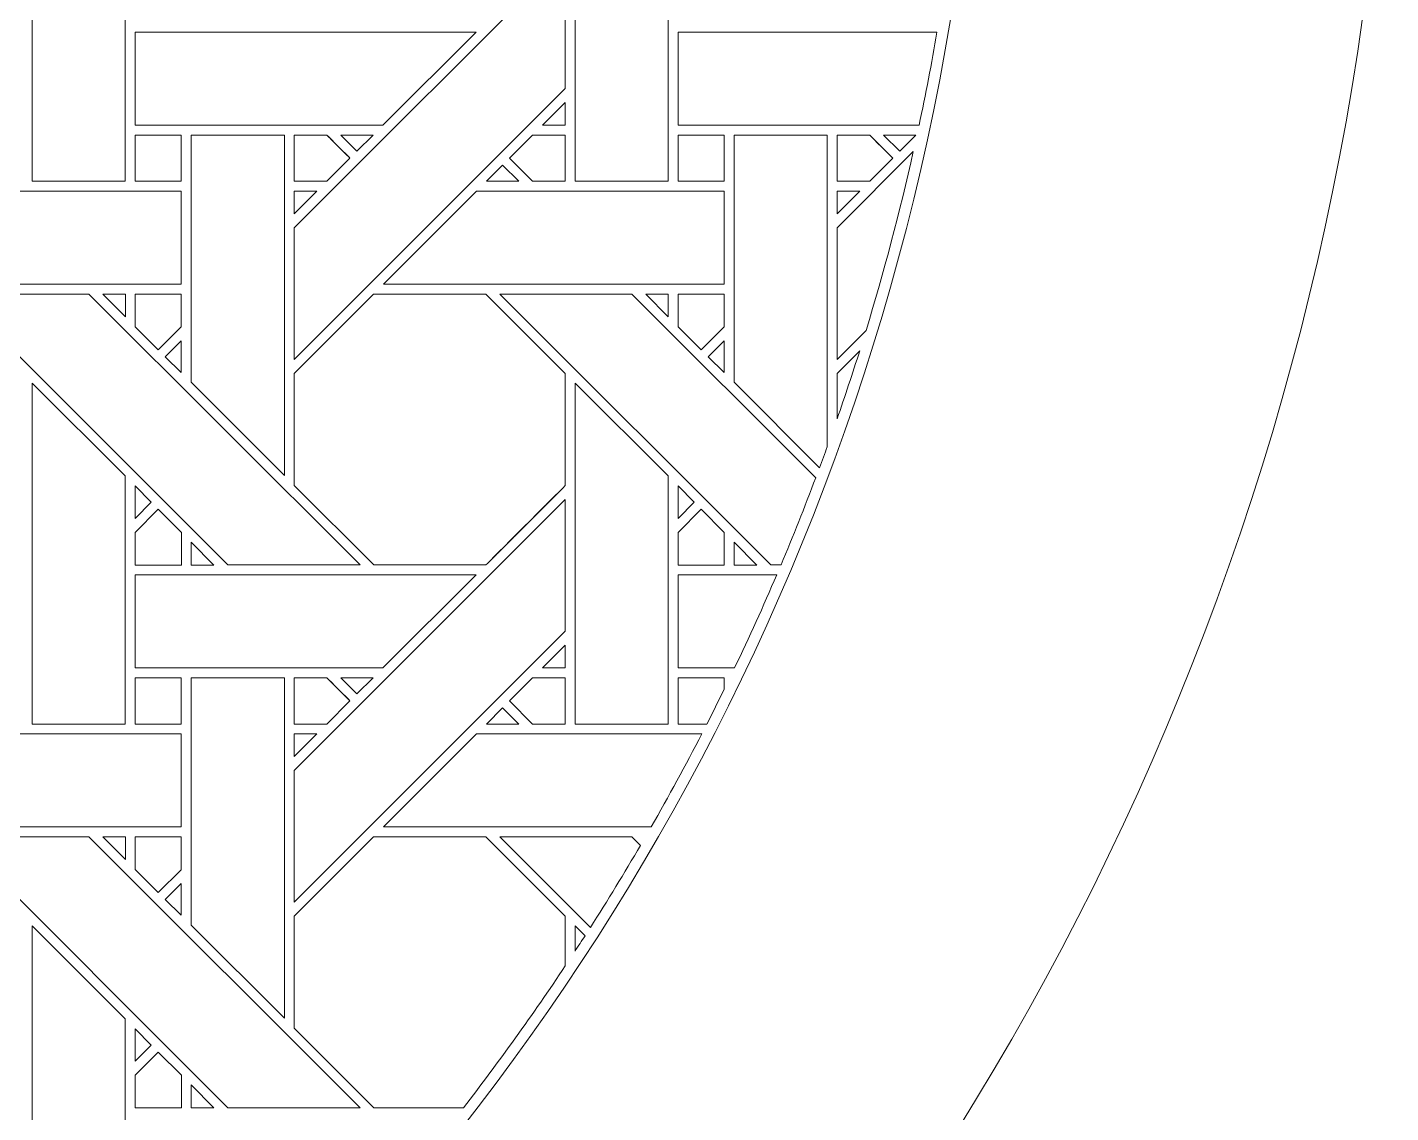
# Model space of a CAD drawing. Header units: inches. Extents: x 7.4 to 17.4, y 4.1 to 14.1.
# Drawn here: x 15 to 17.383, y 6.477 to 8.375 of the extents above; entities that cross this region are included whole.
import ezdxf

# ---------------------------------------------------------------- set-up
doc = ezdxf.new("R2010")
doc.units = ezdxf.units.IN
doc.header["$MEASUREMENT"] = 0
doc.layers.add('Design', color=7, linetype='Continuous', lineweight=0)

msp = doc.modelspace()

# ---------------------------------------------------------------- linework, layer by layer
at = {"layer": 'Design'}
for points, knots in [([(12.3829, 14.0948), (9.6214, 14.0948), (7.3829, 11.8562), (7.3829, 9.0948), (7.3829, 6.3333), (9.6214, 4.0948), (12.3829, 4.0948), (15.1443, 4.0948), (17.3829, 6.3333), (17.3829, 9.0948), (17.3829, 11.8562), (15.1443, 14.0948), (12.3829, 14.0948)], [0, 0, 0, 0, 1, 1, 1, 2, 2, 2, 3, 3, 3, 4, 4, 4, 4]), ([(12.3829, 13.3833), (10.0144, 13.3833), (8.0943, 11.4632), (8.0943, 9.0948), (8.0943, 6.7263), (10.0144, 4.8063), (12.3829, 4.8063), (14.7513, 4.8063), (16.6714, 6.7263), (16.6714, 9.0948), (16.6714, 11.4632), (14.7513, 13.3833), (12.3829, 13.3833)], [0, 0, 0, 0, 1, 1, 1, 2, 2, 2, 3, 3, 3, 4, 4, 4, 4]), ([(15.0087, 8.1057), (15.0087, 8.1057), (15.0087, 8.7015), (15.0087, 8.7015), (15.0087, 8.7015), (15.1714, 8.5394), (15.1714, 8.5394), (15.1714, 8.5394), (15.1714, 8.1057), (15.1714, 8.1057), (15.1714, 8.1057), (15.0087, 8.1057), (15.0087, 8.1057)], [0, 0, 0, 0, 1, 1, 1, 2, 2, 2, 3, 3, 3, 4, 4, 4, 4]), ([(15.9574, 8.1057), (15.9574, 8.1057), (15.9574, 8.7015), (15.9574, 8.7015), (15.9574, 8.7015), (16.1201, 8.5394), (16.1201, 8.5394), (16.1201, 8.5394), (16.1201, 8.1057), (16.1201, 8.1057), (16.1201, 8.1057), (15.9574, 8.1057), (15.9574, 8.1057)], [0, 0, 0, 0, 1, 1, 1, 2, 2, 2, 3, 3, 3, 4, 4, 4, 4]), ([(15.4666, 7.7943), (15.4666, 7.7943), (15.4666, 8.0244), (15.4666, 8.0244), (15.4666, 8.0244), (15.9403, 8.498), (15.9403, 8.498), (15.9403, 8.498), (15.9403, 8.2679), (15.9403, 8.2679), (15.9403, 8.2679), (15.4666, 7.7943), (15.4666, 7.7943)], [0, 0, 0, 0, 1, 1, 1, 2, 2, 2, 3, 3, 3, 4, 4, 4, 4]), ([(15.6217, 8.2037), (15.6217, 8.2037), (15.1887, 8.2037), (15.1887, 8.2037), (15.1887, 8.2037), (15.1887, 8.3664), (15.1887, 8.3664), (15.1887, 8.3664), (15.7844, 8.3664), (15.7844, 8.3664), (15.7844, 8.3664), (15.6217, 8.2037), (15.6217, 8.2037)], [0, 0, 0, 0, 1, 1, 1, 2, 2, 2, 3, 3, 3, 4, 4, 4, 4]), ([(16.1375, 8.2037), (16.1375, 8.2037), (16.1375, 8.3664), (16.1375, 8.3664), (16.1375, 8.3664), (16.5899, 8.3664), (16.5899, 8.3664), (16.5805, 8.3118), (16.57, 8.2576), (16.5586, 8.2037), (16.5586, 8.2037), (16.1375, 8.2037), (16.1375, 8.2037)], [0, 0, 0, 0, 1, 1, 1, 2, 2, 2, 3, 3, 3, 4, 4, 4, 4]), ([(15.9403, 8.2435), (15.9403, 8.2435), (15.9403, 8.2038), (15.9403, 8.2038), (15.9403, 8.2038), (15.9005, 8.2038), (15.9005, 8.2038), (15.9005, 8.2038), (15.9403, 8.2435), (15.9403, 8.2435)], [0, 0, 0, 0, 1, 1, 1, 2, 2, 2, 3, 3, 3, 3]), ([(15.1887, 8.1865), (15.1887, 8.1865), (15.269, 8.1865), (15.269, 8.1865), (15.269, 8.1865), (15.269, 8.1057), (15.269, 8.1057), (15.269, 8.1057), (15.1887, 8.1057), (15.1887, 8.1057), (15.1887, 8.1057), (15.1887, 8.1865), (15.1887, 8.1865)], [0, 0, 0, 0, 1, 1, 1, 2, 2, 2, 3, 3, 3, 4, 4, 4, 4]), ([(15.1887, 8.1057), (15.1887, 8.1057), (15.1887, 8.1865), (15.1887, 8.1865), (15.1887, 8.1865), (15.269, 8.1865), (15.269, 8.1865), (15.269, 8.1865), (15.269, 8.1057), (15.269, 8.1057), (15.269, 8.1057), (15.1887, 8.1057), (15.1887, 8.1057)], [0, 0, 0, 0, 1, 1, 1, 2, 2, 2, 3, 3, 3, 4, 4, 4, 4]), ([(15.2865, 7.7543), (15.2865, 7.7543), (15.2865, 8.1865), (15.2865, 8.1865), (15.2865, 8.1865), (15.4494, 8.1865), (15.4494, 8.1865), (15.4494, 8.1865), (15.4494, 7.5914), (15.4494, 7.5914), (15.4494, 7.5914), (15.2865, 7.7543), (15.2865, 7.7543)], [0, 0, 0, 0, 1, 1, 1, 2, 2, 2, 3, 3, 3, 4, 4, 4, 4]), ([(15.5237, 8.1865), (15.5288, 8.1813), (15.5596, 8.1505), (15.564, 8.1461), (15.564, 8.1461), (15.5236, 8.1057), (15.5236, 8.1057), (15.5236, 8.1057), (15.4666, 8.1057), (15.4666, 8.1057), (15.4666, 8.1057), (15.4666, 8.1865), (15.4666, 8.1865), (15.4666, 8.1865), (15.5237, 8.1865), (15.5237, 8.1865)], [0, 0, 0, 0, 1, 1, 1, 2, 2, 2, 3, 3, 3, 4, 4, 4, 5, 5, 5, 5]), ([(15.564, 8.1461), (15.564, 8.1461), (15.5236, 8.1057), (15.5236, 8.1057), (15.5236, 8.1057), (15.4666, 8.1057), (15.4666, 8.1057), (15.4666, 8.1057), (15.4666, 8.1865), (15.4666, 8.1865), (15.4666, 8.1865), (15.5237, 8.1865), (15.5237, 8.1865), (15.5294, 8.1808), (15.564, 8.1461), (15.564, 8.1461)], [0, 0, 0, 0, 1, 1, 1, 2, 2, 2, 3, 3, 3, 4, 4, 4, 5, 5, 5, 5]), ([(15.548, 8.1865), (15.548, 8.1865), (15.6045, 8.1865), (15.6045, 8.1865), (15.6045, 8.1865), (15.5762, 8.1583), (15.5762, 8.1583), (15.5762, 8.1583), (15.548, 8.1865), (15.548, 8.1865)], [0, 0, 0, 0, 1, 1, 1, 2, 2, 2, 3, 3, 3, 3]), ([(15.8832, 8.1057), (15.8832, 8.1057), (15.8428, 8.1461), (15.8428, 8.1461), (15.8428, 8.1461), (15.8832, 8.1865), (15.8832, 8.1865), (15.8832, 8.1865), (15.9403, 8.1865), (15.9403, 8.1865), (15.9403, 8.1865), (15.9403, 8.1057), (15.9403, 8.1057), (15.9403, 8.1057), (15.8832, 8.1057), (15.8832, 8.1057)], [0, 0, 0, 0, 1, 1, 1, 2, 2, 2, 3, 3, 3, 4, 4, 4, 5, 5, 5, 5]), ([(15.9403, 8.1057), (15.9403, 8.1057), (15.8832, 8.1057), (15.8832, 8.1057), (15.8832, 8.1057), (15.8428, 8.1461), (15.8428, 8.1461), (15.8428, 8.1461), (15.8832, 8.1865), (15.8832, 8.1865), (15.8832, 8.1865), (15.9403, 8.1865), (15.9403, 8.1865), (15.9403, 8.1865), (15.9403, 8.1057), (15.9403, 8.1057)], [0, 0, 0, 0, 1, 1, 1, 2, 2, 2, 3, 3, 3, 4, 4, 4, 5, 5, 5, 5]), ([(16.1375, 8.1865), (16.1375, 8.1865), (16.2177, 8.1865), (16.2177, 8.1865), (16.2177, 8.1865), (16.2177, 8.1057), (16.2177, 8.1057), (16.2177, 8.1057), (16.1375, 8.1057), (16.1375, 8.1057), (16.1375, 8.1057), (16.1375, 8.1865), (16.1375, 8.1865)], [0, 0, 0, 0, 1, 1, 1, 2, 2, 2, 3, 3, 3, 4, 4, 4, 4]), ([(16.1375, 8.1057), (16.1375, 8.1057), (16.1375, 8.1865), (16.1375, 8.1865), (16.1375, 8.1865), (16.2177, 8.1865), (16.2177, 8.1865), (16.2177, 8.1865), (16.2177, 8.1057), (16.2177, 8.1057), (16.2177, 8.1057), (16.1375, 8.1057), (16.1375, 8.1057)], [0, 0, 0, 0, 1, 1, 1, 2, 2, 2, 3, 3, 3, 4, 4, 4, 4]), ([(16.3982, 7.6417), (16.3937, 7.6294), (16.3892, 7.6172), (16.3846, 7.6049), (16.3846, 7.6049), (16.2352, 7.7543), (16.2352, 7.7543), (16.2352, 7.7543), (16.2352, 8.1865), (16.2352, 8.1865), (16.2352, 8.1865), (16.3982, 8.1865), (16.3982, 8.1865), (16.3982, 8.1865), (16.3982, 7.6417), (16.3982, 7.6417)], [0, 0, 0, 0, 1, 1, 1, 2, 2, 2, 3, 3, 3, 4, 4, 4, 5, 5, 5, 5]), ([(16.4723, 8.1057), (16.4723, 8.1057), (16.4153, 8.1057), (16.4153, 8.1057), (16.4153, 8.1057), (16.4153, 8.1865), (16.4153, 8.1865), (16.4153, 8.1865), (16.4724, 8.1865), (16.4724, 8.1865), (16.4775, 8.1813), (16.5083, 8.1505), (16.5127, 8.1461), (16.5127, 8.1461), (16.4723, 8.1057), (16.4723, 8.1057)], [0, 0, 0, 0, 1, 1, 1, 2, 2, 2, 3, 3, 3, 4, 4, 4, 5, 5, 5, 5]), ([(16.4153, 8.1057), (16.4153, 8.1057), (16.4153, 8.1865), (16.4153, 8.1865), (16.4153, 8.1865), (16.4724, 8.1865), (16.4724, 8.1865), (16.4777, 8.1812), (16.5085, 8.1503), (16.5127, 8.1461), (16.5127, 8.1461), (16.4723, 8.1057), (16.4723, 8.1057), (16.4723, 8.1057), (16.4153, 8.1057), (16.4153, 8.1057)], [0, 0, 0, 0, 1, 1, 1, 2, 2, 2, 3, 3, 3, 4, 4, 4, 5, 5, 5, 5]), ([(16.4967, 8.1865), (16.4967, 8.1865), (16.5532, 8.1865), (16.5532, 8.1865), (16.5532, 8.1865), (16.5249, 8.1583), (16.5249, 8.1583), (16.5249, 8.1583), (16.4967, 8.1865), (16.4967, 8.1865)], [0, 0, 0, 0, 1, 1, 1, 2, 2, 2, 3, 3, 3, 3]), ([(16.4153, 7.7943), (16.4153, 7.7943), (16.4153, 8.0244), (16.4153, 8.0244), (16.4153, 8.0244), (16.5485, 8.1576), (16.5485, 8.1576), (16.5248, 8.0518), (16.4973, 7.9475), (16.4659, 7.8448), (16.4659, 7.8448), (16.4153, 7.7943), (16.4153, 7.7943)], [0, 0, 0, 0, 1, 1, 1, 2, 2, 2, 3, 3, 3, 4, 4, 4, 4]), ([(15.8307, 8.1339), (15.8307, 8.1339), (15.8589, 8.1057), (15.8589, 8.1057), (15.8589, 8.1057), (15.8024, 8.1057), (15.8024, 8.1057), (15.8024, 8.1057), (15.8307, 8.1339), (15.8307, 8.1339)], [0, 0, 0, 0, 1, 1, 1, 2, 2, 2, 3, 3, 3, 3]), ([(15.269, 8.0885), (15.269, 8.0885), (15.269, 7.9257), (15.269, 7.9257), (15.269, 7.9257), (14.6737, 7.9257), (14.6737, 7.9257), (14.6737, 7.9257), (14.8365, 8.0885), (14.8365, 8.0885), (14.8365, 8.0885), (15.269, 8.0885), (15.269, 8.0885)], [0, 0, 0, 0, 1, 1, 1, 2, 2, 2, 3, 3, 3, 4, 4, 4, 4]), ([(15.5064, 8.0885), (15.5064, 8.0885), (15.4666, 8.0487), (15.4666, 8.0487), (15.4666, 8.0487), (15.4666, 8.0885), (15.4666, 8.0885), (15.4666, 8.0885), (15.5064, 8.0885), (15.5064, 8.0885)], [0, 0, 0, 0, 1, 1, 1, 2, 2, 2, 3, 3, 3, 3]), ([(16.2177, 8.0885), (16.2177, 8.0885), (16.2177, 7.9257), (16.2177, 7.9257), (16.2177, 7.9257), (15.6224, 7.9257), (15.6224, 7.9257), (15.6224, 7.9257), (15.7853, 8.0885), (15.7853, 8.0885), (15.7853, 8.0885), (16.2177, 8.0885), (16.2177, 8.0885)], [0, 0, 0, 0, 1, 1, 1, 2, 2, 2, 3, 3, 3, 4, 4, 4, 4]), ([(16.4551, 8.0885), (16.4551, 8.0885), (16.4153, 8.0487), (16.4153, 8.0487), (16.4153, 8.0487), (16.4153, 8.0885), (16.4153, 8.0885), (16.4153, 8.0885), (16.4551, 8.0885), (16.4551, 8.0885)], [0, 0, 0, 0, 1, 1, 1, 2, 2, 2, 3, 3, 3, 3]), ([(14.877, 7.9086), (14.877, 7.9086), (15.1079, 7.9086), (15.1079, 7.9086), (15.1079, 7.9086), (15.5816, 7.435), (15.5816, 7.435), (15.5816, 7.435), (15.3505, 7.435), (15.3505, 7.435), (15.3505, 7.435), (14.877, 7.9086), (14.877, 7.9086)], [0, 0, 0, 0, 1, 1, 1, 2, 2, 2, 3, 3, 3, 4, 4, 4, 4]), ([(15.1715, 7.9086), (15.1715, 7.9086), (15.1715, 7.8688), (15.1715, 7.8688), (15.1715, 7.8688), (15.1321, 7.9086), (15.1321, 7.9086), (15.1321, 7.9086), (15.1715, 7.9086), (15.1715, 7.9086)], [0, 0, 0, 0, 1, 1, 1, 2, 2, 2, 3, 3, 3, 3]), ([(15.269, 7.9086), (15.269, 7.9086), (15.269, 7.851), (15.269, 7.851), (15.269, 7.851), (15.2291, 7.8111), (15.2291, 7.8111), (15.2291, 7.8111), (15.1887, 7.8514), (15.1887, 7.8514), (15.1887, 7.8514), (15.1887, 7.9086), (15.1887, 7.9086), (15.1887, 7.9086), (15.269, 7.9086), (15.269, 7.9086)], [0, 0, 0, 0, 1, 1, 1, 2, 2, 2, 3, 3, 3, 4, 4, 4, 5, 5, 5, 5]), ([(15.2291, 7.8111), (15.2291, 7.8111), (15.1887, 7.8514), (15.1887, 7.8514), (15.1887, 7.8514), (15.1887, 7.9086), (15.1887, 7.9086), (15.1887, 7.9086), (15.269, 7.9086), (15.269, 7.9086), (15.269, 7.9086), (15.269, 7.851), (15.269, 7.851), (15.269, 7.851), (15.2291, 7.8111), (15.2291, 7.8111)], [0, 0, 0, 0, 1, 1, 1, 2, 2, 2, 3, 3, 3, 4, 4, 4, 5, 5, 5, 5]), ([(15.4666, 7.5742), (15.4666, 7.5742), (15.4666, 7.7699), (15.4666, 7.7699), (15.4666, 7.7699), (15.6053, 7.9086), (15.6053, 7.9086), (15.6053, 7.9086), (15.8015, 7.9086), (15.8015, 7.9086), (15.8015, 7.9086), (15.9403, 7.7699), (15.9403, 7.7699), (15.9403, 7.7699), (15.9403, 7.5737), (15.9403, 7.5737), (15.9225, 7.5557), (15.8105, 7.444), (15.8016, 7.435), (15.8016, 7.435), (15.6058, 7.435), (15.6058, 7.435), (15.6058, 7.435), (15.4666, 7.5742), (15.4666, 7.5742)], [0, 0, 0, 0, 1, 1, 1, 2, 2, 2, 3, 3, 3, 4, 4, 4, 5, 5, 5, 6, 6, 6, 7, 7, 7, 8, 8, 8, 8]), ([(15.6058, 7.435), (15.6058, 7.435), (15.4666, 7.5742), (15.4666, 7.5742), (15.4666, 7.5742), (15.4666, 7.7699), (15.4666, 7.7699), (15.4666, 7.7699), (15.6053, 7.9086), (15.6053, 7.9086), (15.6053, 7.9086), (15.8015, 7.9086), (15.8015, 7.9086), (15.8015, 7.9086), (15.9403, 7.7699), (15.9403, 7.7699), (15.9403, 7.7699), (15.9403, 7.5737), (15.9403, 7.5737), (15.9223, 7.5555), (15.8104, 7.4438), (15.8016, 7.435), (15.8016, 7.435), (15.6058, 7.435), (15.6058, 7.435)], [0, 0, 0, 0, 1, 1, 1, 2, 2, 2, 3, 3, 3, 4, 4, 4, 5, 5, 5, 6, 6, 6, 7, 7, 7, 8, 8, 8, 8]), ([(15.8257, 7.9086), (15.8257, 7.9086), (16.0567, 7.9086), (16.0567, 7.9086), (16.0567, 7.9086), (16.3779, 7.5874), (16.3779, 7.5874), (16.3586, 7.5361), (16.3385, 7.4852), (16.3173, 7.435), (16.3173, 7.435), (16.2993, 7.435), (16.2993, 7.435), (16.2993, 7.435), (15.8257, 7.9086), (15.8257, 7.9086)], [0, 0, 0, 0, 1, 1, 1, 2, 2, 2, 3, 3, 3, 4, 4, 4, 5, 5, 5, 5]), ([(16.1202, 7.9086), (16.1202, 7.9086), (16.1202, 7.8688), (16.1202, 7.8688), (16.1202, 7.8688), (16.0808, 7.9086), (16.0808, 7.9086), (16.0808, 7.9086), (16.1202, 7.9086), (16.1202, 7.9086)], [0, 0, 0, 0, 1, 1, 1, 2, 2, 2, 3, 3, 3, 3]), ([(16.1375, 7.9086), (16.1375, 7.9086), (16.2177, 7.9086), (16.2177, 7.9086), (16.2177, 7.9086), (16.2177, 7.851), (16.2177, 7.851), (16.2177, 7.851), (16.1778, 7.8111), (16.1778, 7.8111), (16.1778, 7.8111), (16.1375, 7.8514), (16.1375, 7.8514), (16.1375, 7.8514), (16.1375, 7.9086), (16.1375, 7.9086)], [0, 0, 0, 0, 1, 1, 1, 2, 2, 2, 3, 3, 3, 4, 4, 4, 5, 5, 5, 5]), ([(16.1778, 7.8111), (16.1778, 7.8111), (16.1375, 7.8514), (16.1375, 7.8514), (16.1375, 7.8514), (16.1375, 7.9086), (16.1375, 7.9086), (16.1375, 7.9086), (16.2177, 7.9086), (16.2177, 7.9086), (16.2177, 7.9086), (16.2177, 7.851), (16.2177, 7.851), (16.2177, 7.851), (16.1778, 7.8111), (16.1778, 7.8111)], [0, 0, 0, 0, 1, 1, 1, 2, 2, 2, 3, 3, 3, 4, 4, 4, 5, 5, 5, 5]), ([(15.269, 7.8268), (15.269, 7.8268), (15.269, 7.7716), (15.269, 7.7716), (15.269, 7.7716), (15.2412, 7.799), (15.2412, 7.799), (15.2412, 7.799), (15.269, 7.8268), (15.269, 7.8268)], [0, 0, 0, 0, 1, 1, 1, 2, 2, 2, 3, 3, 3, 3]), ([(16.2177, 7.8268), (16.2177, 7.8268), (16.2177, 7.7716), (16.2177, 7.7716), (16.2177, 7.7716), (16.1899, 7.799), (16.1899, 7.799), (16.1899, 7.799), (16.2177, 7.8268), (16.2177, 7.8268)], [0, 0, 0, 0, 1, 1, 1, 2, 2, 2, 3, 3, 3, 3]), ([(16.4153, 7.6905), (16.4153, 7.6905), (16.4153, 7.7699), (16.4153, 7.7699), (16.4153, 7.7699), (16.4549, 7.8095), (16.4549, 7.8095), (16.4423, 7.7695), (16.4291, 7.7299), (16.4153, 7.6905)], [0, 0, 0, 0, 1, 1, 1, 2, 2, 2, 3, 3, 3, 3]), ([(15.1714, 7.5906), (15.1714, 7.5906), (15.1714, 7.157), (15.1714, 7.157), (15.1714, 7.157), (15.0087, 7.157), (15.0087, 7.157), (15.0087, 7.157), (15.0087, 7.7528), (15.0087, 7.7528), (15.0087, 7.7528), (15.1714, 7.5906), (15.1714, 7.5906)], [0, 0, 0, 0, 1, 1, 1, 2, 2, 2, 3, 3, 3, 4, 4, 4, 4]), ([(16.1201, 7.5906), (16.1201, 7.5906), (16.1201, 7.157), (16.1201, 7.157), (16.1201, 7.157), (15.9574, 7.157), (15.9574, 7.157), (15.9574, 7.157), (15.9574, 7.7528), (15.9574, 7.7528), (15.9574, 7.7528), (16.1201, 7.5906), (16.1201, 7.5906)], [0, 0, 0, 0, 1, 1, 1, 2, 2, 2, 3, 3, 3, 4, 4, 4, 4]), ([(15.1887, 7.5164), (15.1887, 7.5164), (15.1887, 7.5732), (15.1887, 7.5732), (15.1887, 7.5732), (15.2169, 7.5446), (15.2169, 7.5446), (15.2169, 7.5446), (15.1887, 7.5164), (15.1887, 7.5164)], [0, 0, 0, 0, 1, 1, 1, 2, 2, 2, 3, 3, 3, 3]), ([(16.1374, 7.5164), (16.1374, 7.5164), (16.1374, 7.5732), (16.1374, 7.5732), (16.1374, 7.5732), (16.1656, 7.5446), (16.1656, 7.5446), (16.1656, 7.5446), (16.1374, 7.5164), (16.1374, 7.5164)], [0, 0, 0, 0, 1, 1, 1, 2, 2, 2, 3, 3, 3, 3]), ([(15.1887, 7.4347), (15.1887, 7.4347), (15.1887, 7.492), (15.1887, 7.492), (15.1887, 7.492), (15.2291, 7.5323), (15.2291, 7.5323), (15.2291, 7.5323), (15.2694, 7.492), (15.2694, 7.492), (15.2694, 7.492), (15.2694, 7.4347), (15.2694, 7.4347), (15.2694, 7.4347), (15.1887, 7.4347), (15.1887, 7.4347)], [0, 0, 0, 0, 1, 1, 1, 2, 2, 2, 3, 3, 3, 4, 4, 4, 5, 5, 5, 5]), ([(15.1887, 7.492), (15.1887, 7.492), (15.2291, 7.5323), (15.2291, 7.5323), (15.2291, 7.5323), (15.2694, 7.492), (15.2694, 7.492), (15.2694, 7.492), (15.2694, 7.4347), (15.2694, 7.4347), (15.2694, 7.4347), (15.1887, 7.4347), (15.1887, 7.4347), (15.1887, 7.4347), (15.1887, 7.492), (15.1887, 7.492)], [0, 0, 0, 0, 1, 1, 1, 2, 2, 2, 3, 3, 3, 4, 4, 4, 5, 5, 5, 5]), ([(15.4666, 7.0756), (15.4666, 7.0756), (15.9403, 7.5492), (15.9403, 7.5492), (15.9403, 7.5492), (15.9403, 7.3192), (15.9403, 7.3192), (15.9403, 7.3192), (15.4666, 6.8455), (15.4666, 6.8455), (15.4666, 6.8455), (15.4666, 7.0756), (15.4666, 7.0756)], [0, 0, 0, 0, 1, 1, 1, 2, 2, 2, 3, 3, 3, 4, 4, 4, 4]), ([(16.1375, 7.492), (16.1375, 7.492), (16.1778, 7.5323), (16.1778, 7.5323), (16.1778, 7.5323), (16.2181, 7.492), (16.2181, 7.492), (16.2181, 7.492), (16.2181, 7.4347), (16.2181, 7.4347), (16.2181, 7.4347), (16.1375, 7.4347), (16.1375, 7.4347), (16.1375, 7.4347), (16.1375, 7.492), (16.1375, 7.492)], [0, 0, 0, 0, 1, 1, 1, 2, 2, 2, 3, 3, 3, 4, 4, 4, 5, 5, 5, 5]), ([(16.1375, 7.492), (16.1375, 7.492), (16.1778, 7.5323), (16.1778, 7.5323), (16.1778, 7.5323), (16.2181, 7.492), (16.2181, 7.492), (16.2181, 7.492), (16.2181, 7.4347), (16.2181, 7.4347), (16.2181, 7.4347), (16.1375, 7.4347), (16.1375, 7.4347), (16.1375, 7.4347), (16.1375, 7.492), (16.1375, 7.492)], [0, 0, 0, 0, 1, 1, 1, 2, 2, 2, 3, 3, 3, 4, 4, 4, 5, 5, 5, 5]), ([(15.3264, 7.4349), (15.3264, 7.4349), (15.2866, 7.4349), (15.2866, 7.4349), (15.2866, 7.4349), (15.2866, 7.4747), (15.2866, 7.4747), (15.2866, 7.4747), (15.3264, 7.4349), (15.3264, 7.4349)], [0, 0, 0, 0, 1, 1, 1, 2, 2, 2, 3, 3, 3, 3]), ([(16.2751, 7.4349), (16.2751, 7.4349), (16.2354, 7.4349), (16.2354, 7.4349), (16.2354, 7.4349), (16.2354, 7.4747), (16.2354, 7.4747), (16.2354, 7.4747), (16.2751, 7.4349), (16.2751, 7.4349)], [0, 0, 0, 0, 1, 1, 1, 2, 2, 2, 3, 3, 3, 3]), ([(15.1887, 7.255), (15.1887, 7.255), (15.1887, 7.4177), (15.1887, 7.4177), (15.1887, 7.4177), (15.7844, 7.4177), (15.7844, 7.4177), (15.7844, 7.4177), (15.6217, 7.255), (15.6217, 7.255), (15.6217, 7.255), (15.1887, 7.255), (15.1887, 7.255)], [0, 0, 0, 0, 1, 1, 1, 2, 2, 2, 3, 3, 3, 4, 4, 4, 4]), ([(16.1375, 7.255), (16.1375, 7.255), (16.1375, 7.4177), (16.1375, 7.4177), (16.1375, 7.4177), (16.3098, 7.4177), (16.3098, 7.4177), (16.2864, 7.3629), (16.2618, 7.3086), (16.2362, 7.255), (16.2362, 7.255), (16.1375, 7.255), (16.1375, 7.255)], [0, 0, 0, 0, 1, 1, 1, 2, 2, 2, 3, 3, 3, 4, 4, 4, 4]), ([(15.9403, 7.2948), (15.9403, 7.2948), (15.9403, 7.255), (15.9403, 7.255), (15.9403, 7.255), (15.9005, 7.255), (15.9005, 7.255), (15.9005, 7.255), (15.9403, 7.2948), (15.9403, 7.2948)], [0, 0, 0, 0, 1, 1, 1, 2, 2, 2, 3, 3, 3, 3]), ([(15.1887, 7.2377), (15.1887, 7.2377), (15.269, 7.2377), (15.269, 7.2377), (15.269, 7.2377), (15.269, 7.1569), (15.269, 7.1569), (15.269, 7.1569), (15.1887, 7.1569), (15.1887, 7.1569), (15.1887, 7.1569), (15.1887, 7.2377), (15.1887, 7.2377)], [0, 0, 0, 0, 1, 1, 1, 2, 2, 2, 3, 3, 3, 4, 4, 4, 4]), ([(15.1887, 7.1569), (15.1887, 7.1569), (15.1887, 7.2377), (15.1887, 7.2377), (15.1887, 7.2377), (15.269, 7.2377), (15.269, 7.2377), (15.269, 7.2377), (15.269, 7.1569), (15.269, 7.1569), (15.269, 7.1569), (15.1887, 7.1569), (15.1887, 7.1569)], [0, 0, 0, 0, 1, 1, 1, 2, 2, 2, 3, 3, 3, 4, 4, 4, 4]), ([(15.4494, 7.2377), (15.4494, 7.2377), (15.4494, 6.6426), (15.4494, 6.6426), (15.4494, 6.6426), (15.2865, 6.8055), (15.2865, 6.8055), (15.2865, 6.8055), (15.2865, 7.2377), (15.2865, 7.2377), (15.2865, 7.2377), (15.4494, 7.2377), (15.4494, 7.2377)], [0, 0, 0, 0, 1, 1, 1, 2, 2, 2, 3, 3, 3, 4, 4, 4, 4]), ([(15.564, 7.1974), (15.564, 7.1974), (15.5236, 7.1569), (15.5236, 7.1569), (15.5236, 7.1569), (15.4666, 7.1569), (15.4666, 7.1569), (15.4666, 7.1569), (15.4666, 7.2377), (15.4666, 7.2377), (15.4666, 7.2377), (15.5237, 7.2377), (15.5237, 7.2377), (15.5288, 7.2326), (15.5596, 7.2018), (15.564, 7.1974)], [0, 0, 0, 0, 1, 1, 1, 2, 2, 2, 3, 3, 3, 4, 4, 4, 5, 5, 5, 5]), ([(15.4666, 7.1569), (15.4666, 7.1569), (15.4666, 7.2377), (15.4666, 7.2377), (15.4666, 7.2377), (15.5237, 7.2377), (15.5237, 7.2377), (15.5293, 7.2322), (15.564, 7.1974), (15.564, 7.1974), (15.564, 7.1974), (15.5236, 7.1569), (15.5236, 7.1569), (15.5236, 7.1569), (15.4666, 7.1569), (15.4666, 7.1569)], [0, 0, 0, 0, 1, 1, 1, 2, 2, 2, 3, 3, 3, 4, 4, 4, 5, 5, 5, 5]), ([(15.548, 7.2377), (15.548, 7.2377), (15.6045, 7.2377), (15.6045, 7.2377), (15.6045, 7.2377), (15.5762, 7.2096), (15.5762, 7.2096), (15.5762, 7.2096), (15.548, 7.2377), (15.548, 7.2377)], [0, 0, 0, 0, 1, 1, 1, 2, 2, 2, 3, 3, 3, 3]), ([(15.8832, 7.2377), (15.8832, 7.2377), (15.9403, 7.2377), (15.9403, 7.2377), (15.9403, 7.2377), (15.9403, 7.1569), (15.9403, 7.1569), (15.9403, 7.1569), (15.8832, 7.1569), (15.8832, 7.1569), (15.8832, 7.1569), (15.8428, 7.1973), (15.8428, 7.1973), (15.8428, 7.1973), (15.8832, 7.2377), (15.8832, 7.2377)], [0, 0, 0, 0, 1, 1, 1, 2, 2, 2, 3, 3, 3, 4, 4, 4, 5, 5, 5, 5]), ([(15.8428, 7.1973), (15.8428, 7.1973), (15.8832, 7.2377), (15.8832, 7.2377), (15.8832, 7.2377), (15.9403, 7.2377), (15.9403, 7.2377), (15.9403, 7.2377), (15.9403, 7.1569), (15.9403, 7.1569), (15.9403, 7.1569), (15.8832, 7.1569), (15.8832, 7.1569), (15.8832, 7.1569), (15.8428, 7.1973), (15.8428, 7.1973)], [0, 0, 0, 0, 1, 1, 1, 2, 2, 2, 3, 3, 3, 4, 4, 4, 5, 5, 5, 5]), ([(16.1878, 7.1569), (16.1878, 7.1569), (16.1375, 7.1569), (16.1375, 7.1569), (16.1375, 7.1569), (16.1375, 7.2377), (16.1375, 7.2377), (16.1375, 7.2377), (16.2177, 7.2377), (16.2177, 7.2377), (16.2177, 7.2377), (16.2177, 7.2172), (16.2177, 7.2172), (16.2078, 7.197), (16.198, 7.1769), (16.1878, 7.1569)], [0, 0, 0, 0, 1, 1, 1, 2, 2, 2, 3, 3, 3, 4, 4, 4, 5, 5, 5, 5]), ([(16.1878, 7.1569), (16.1878, 7.1569), (16.1375, 7.1569), (16.1375, 7.1569), (16.1375, 7.1569), (16.1375, 7.2377), (16.1375, 7.2377), (16.1375, 7.2377), (16.2177, 7.2377), (16.2177, 7.2377), (16.2177, 7.2377), (16.2177, 7.2172), (16.2177, 7.2172), (16.2078, 7.197), (16.198, 7.1769), (16.1878, 7.1569)], [0, 0, 0, 0, 1, 1, 1, 2, 2, 2, 3, 3, 3, 4, 4, 4, 5, 5, 5, 5]), ([(15.8307, 7.1852), (15.8307, 7.1852), (15.8589, 7.157), (15.8589, 7.157), (15.8589, 7.157), (15.8024, 7.157), (15.8024, 7.157), (15.8024, 7.157), (15.8307, 7.1852), (15.8307, 7.1852)], [0, 0, 0, 0, 1, 1, 1, 2, 2, 2, 3, 3, 3, 3]), ([(14.6737, 6.977), (14.6737, 6.977), (14.8365, 7.1398), (14.8365, 7.1398), (14.8365, 7.1398), (15.269, 7.1398), (15.269, 7.1398), (15.269, 7.1398), (15.269, 6.977), (15.269, 6.977), (15.269, 6.977), (14.6737, 6.977), (14.6737, 6.977)], [0, 0, 0, 0, 1, 1, 1, 2, 2, 2, 3, 3, 3, 4, 4, 4, 4]), ([(15.5064, 7.1398), (15.5064, 7.1398), (15.4666, 7.1), (15.4666, 7.1), (15.4666, 7.1), (15.4666, 7.1398), (15.4666, 7.1398), (15.4666, 7.1398), (15.5064, 7.1398), (15.5064, 7.1398)], [0, 0, 0, 0, 1, 1, 1, 2, 2, 2, 3, 3, 3, 3]), ([(15.6224, 6.977), (15.6224, 6.977), (15.7853, 7.1398), (15.7853, 7.1398), (15.7853, 7.1398), (16.1789, 7.1398), (16.1789, 7.1398), (16.1506, 7.0849), (16.1211, 7.0306), (16.0904, 6.977), (16.0904, 6.977), (15.6224, 6.977), (15.6224, 6.977)], [0, 0, 0, 0, 1, 1, 1, 2, 2, 2, 3, 3, 3, 4, 4, 4, 4]), ([(15.3506, 6.4862), (15.3506, 6.4862), (14.877, 6.9599), (14.877, 6.9599), (14.877, 6.9599), (15.1079, 6.9599), (15.1079, 6.9599), (15.1079, 6.9599), (15.5816, 6.4862), (15.5816, 6.4862), (15.5816, 6.4862), (15.3506, 6.4862), (15.3506, 6.4862)], [0, 0, 0, 0, 1, 1, 1, 2, 2, 2, 3, 3, 3, 4, 4, 4, 4]), ([(15.1715, 6.9599), (15.1715, 6.9599), (15.1715, 6.92), (15.1715, 6.92), (15.1715, 6.92), (15.1321, 6.9599), (15.1321, 6.9599), (15.1321, 6.9599), (15.1715, 6.9599), (15.1715, 6.9599)], [0, 0, 0, 0, 1, 1, 1, 2, 2, 2, 3, 3, 3, 3]), ([(15.269, 6.9599), (15.269, 6.9599), (15.269, 6.9023), (15.269, 6.9023), (15.269, 6.9023), (15.2291, 6.8623), (15.2291, 6.8623), (15.2291, 6.8623), (15.1887, 6.9027), (15.1887, 6.9027), (15.1887, 6.9027), (15.1887, 6.9599), (15.1887, 6.9599), (15.1887, 6.9599), (15.269, 6.9599), (15.269, 6.9599)], [0, 0, 0, 0, 1, 1, 1, 2, 2, 2, 3, 3, 3, 4, 4, 4, 5, 5, 5, 5]), ([(15.2291, 6.8623), (15.2291, 6.8623), (15.1887, 6.9027), (15.1887, 6.9027), (15.1887, 6.9027), (15.1887, 6.9599), (15.1887, 6.9599), (15.1887, 6.9599), (15.269, 6.9599), (15.269, 6.9599), (15.269, 6.9599), (15.269, 6.9023), (15.269, 6.9023), (15.269, 6.9023), (15.2291, 6.8623), (15.2291, 6.8623)], [0, 0, 0, 0, 1, 1, 1, 2, 2, 2, 3, 3, 3, 4, 4, 4, 5, 5, 5, 5]), ([(15.7623, 6.4862), (15.7623, 6.4862), (15.6058, 6.4862), (15.6058, 6.4862), (15.6058, 6.4862), (15.4666, 6.6255), (15.4666, 6.6255), (15.4666, 6.6255), (15.4666, 6.8211), (15.4666, 6.8211), (15.4666, 6.8211), (15.6053, 6.9598), (15.6053, 6.9598), (15.6053, 6.9598), (15.8015, 6.9598), (15.8015, 6.9598), (15.8015, 6.9598), (15.9403, 6.8211), (15.9403, 6.8211), (15.9403, 6.8211), (15.9403, 6.7342), (15.9403, 6.7342), (15.8838, 6.6494), (15.8245, 6.5667), (15.7623, 6.4862)], [0, 0, 0, 0, 1, 1, 1, 2, 2, 2, 3, 3, 3, 4, 4, 4, 5, 5, 5, 6, 6, 6, 7, 7, 7, 8, 8, 8, 8]), ([(15.9403, 6.7342), (15.8838, 6.6494), (15.8245, 6.5667), (15.7623, 6.4862), (15.7623, 6.4862), (15.6058, 6.4862), (15.6058, 6.4862), (15.6058, 6.4862), (15.4666, 6.6255), (15.4666, 6.6255), (15.4666, 6.6255), (15.4666, 6.8211), (15.4666, 6.8211), (15.4666, 6.8211), (15.6053, 6.9598), (15.6053, 6.9598), (15.6053, 6.9598), (15.8015, 6.9598), (15.8015, 6.9598), (15.8015, 6.9598), (15.9403, 6.8211), (15.9403, 6.8211), (15.9403, 6.8211), (15.9403, 6.7342), (15.9403, 6.7342)], [0, 0, 0, 0, 1, 1, 1, 2, 2, 2, 3, 3, 3, 4, 4, 4, 5, 5, 5, 6, 6, 6, 7, 7, 7, 8, 8, 8, 8]), ([(15.9842, 6.8014), (15.9842, 6.8014), (15.8257, 6.9599), (15.8257, 6.9599), (15.8257, 6.9599), (16.0567, 6.9599), (16.0567, 6.9599), (16.0567, 6.9599), (16.0717, 6.9449), (16.0717, 6.9449), (16.0434, 6.8965), (16.0143, 6.8486), (15.9842, 6.8014)], [0, 0, 0, 0, 1, 1, 1, 2, 2, 2, 3, 3, 3, 4, 4, 4, 4]), ([(15.269, 6.878), (15.269, 6.878), (15.269, 6.8229), (15.269, 6.8229), (15.269, 6.8229), (15.2412, 6.8503), (15.2412, 6.8503), (15.2412, 6.8503), (15.269, 6.878), (15.269, 6.878)], [0, 0, 0, 0, 1, 1, 1, 2, 2, 2, 3, 3, 3, 3]), ([(15.0087, 6.2082), (15.0087, 6.2082), (15.0087, 6.8041), (15.0087, 6.8041), (15.0087, 6.8041), (15.1714, 6.6419), (15.1714, 6.6419), (15.1714, 6.6419), (15.1714, 6.2082), (15.1714, 6.2082), (15.1714, 6.2082), (15.0087, 6.2082), (15.0087, 6.2082)], [0, 0, 0, 0, 1, 1, 1, 2, 2, 2, 3, 3, 3, 4, 4, 4, 4]), ([(15.9574, 6.7602), (15.9574, 6.7602), (15.9574, 6.8041), (15.9574, 6.8041), (15.9574, 6.8041), (15.9748, 6.7867), (15.9748, 6.7867), (15.9691, 6.7778), (15.9632, 6.7691), (15.9574, 6.7602)], [0, 0, 0, 0, 1, 1, 1, 2, 2, 2, 3, 3, 3, 3]), ([(15.1887, 6.5677), (15.1887, 6.5677), (15.1887, 6.6244), (15.1887, 6.6244), (15.1887, 6.6244), (15.2169, 6.5958), (15.2169, 6.5958), (15.2169, 6.5958), (15.1887, 6.5677), (15.1887, 6.5677)], [0, 0, 0, 0, 1, 1, 1, 2, 2, 2, 3, 3, 3, 3]), ([(15.1887, 6.486), (15.1887, 6.486), (15.1887, 6.5433), (15.1887, 6.5433), (15.1887, 6.5433), (15.2291, 6.5836), (15.2291, 6.5836), (15.2291, 6.5836), (15.2694, 6.5433), (15.2694, 6.5433), (15.2694, 6.5433), (15.2694, 6.486), (15.2694, 6.486), (15.2694, 6.486), (15.1887, 6.486), (15.1887, 6.486)], [0, 0, 0, 0, 1, 1, 1, 2, 2, 2, 3, 3, 3, 4, 4, 4, 5, 5, 5, 5]), ([(15.2291, 6.5836), (15.2291, 6.5836), (15.2694, 6.5433), (15.2694, 6.5433), (15.2694, 6.5433), (15.2694, 6.486), (15.2694, 6.486), (15.2694, 6.486), (15.1887, 6.486), (15.1887, 6.486), (15.1887, 6.486), (15.1887, 6.5433), (15.1887, 6.5433), (15.1887, 6.5433), (15.2291, 6.5836), (15.2291, 6.5836)], [0, 0, 0, 0, 1, 1, 1, 2, 2, 2, 3, 3, 3, 4, 4, 4, 5, 5, 5, 5]), ([(15.2866, 6.4862), (15.2866, 6.4862), (15.2866, 6.526), (15.2866, 6.526), (15.2866, 6.526), (15.3264, 6.4862), (15.3264, 6.4862), (15.3264, 6.4862), (15.2866, 6.4862), (15.2866, 6.4862)], [0, 0, 0, 0, 1, 1, 1, 2, 2, 2, 3, 3, 3, 3])]:
    msp.add_open_spline(points, degree=3, knots=knots, dxfattribs=at)

doc.saveas('drawing.dxf')
